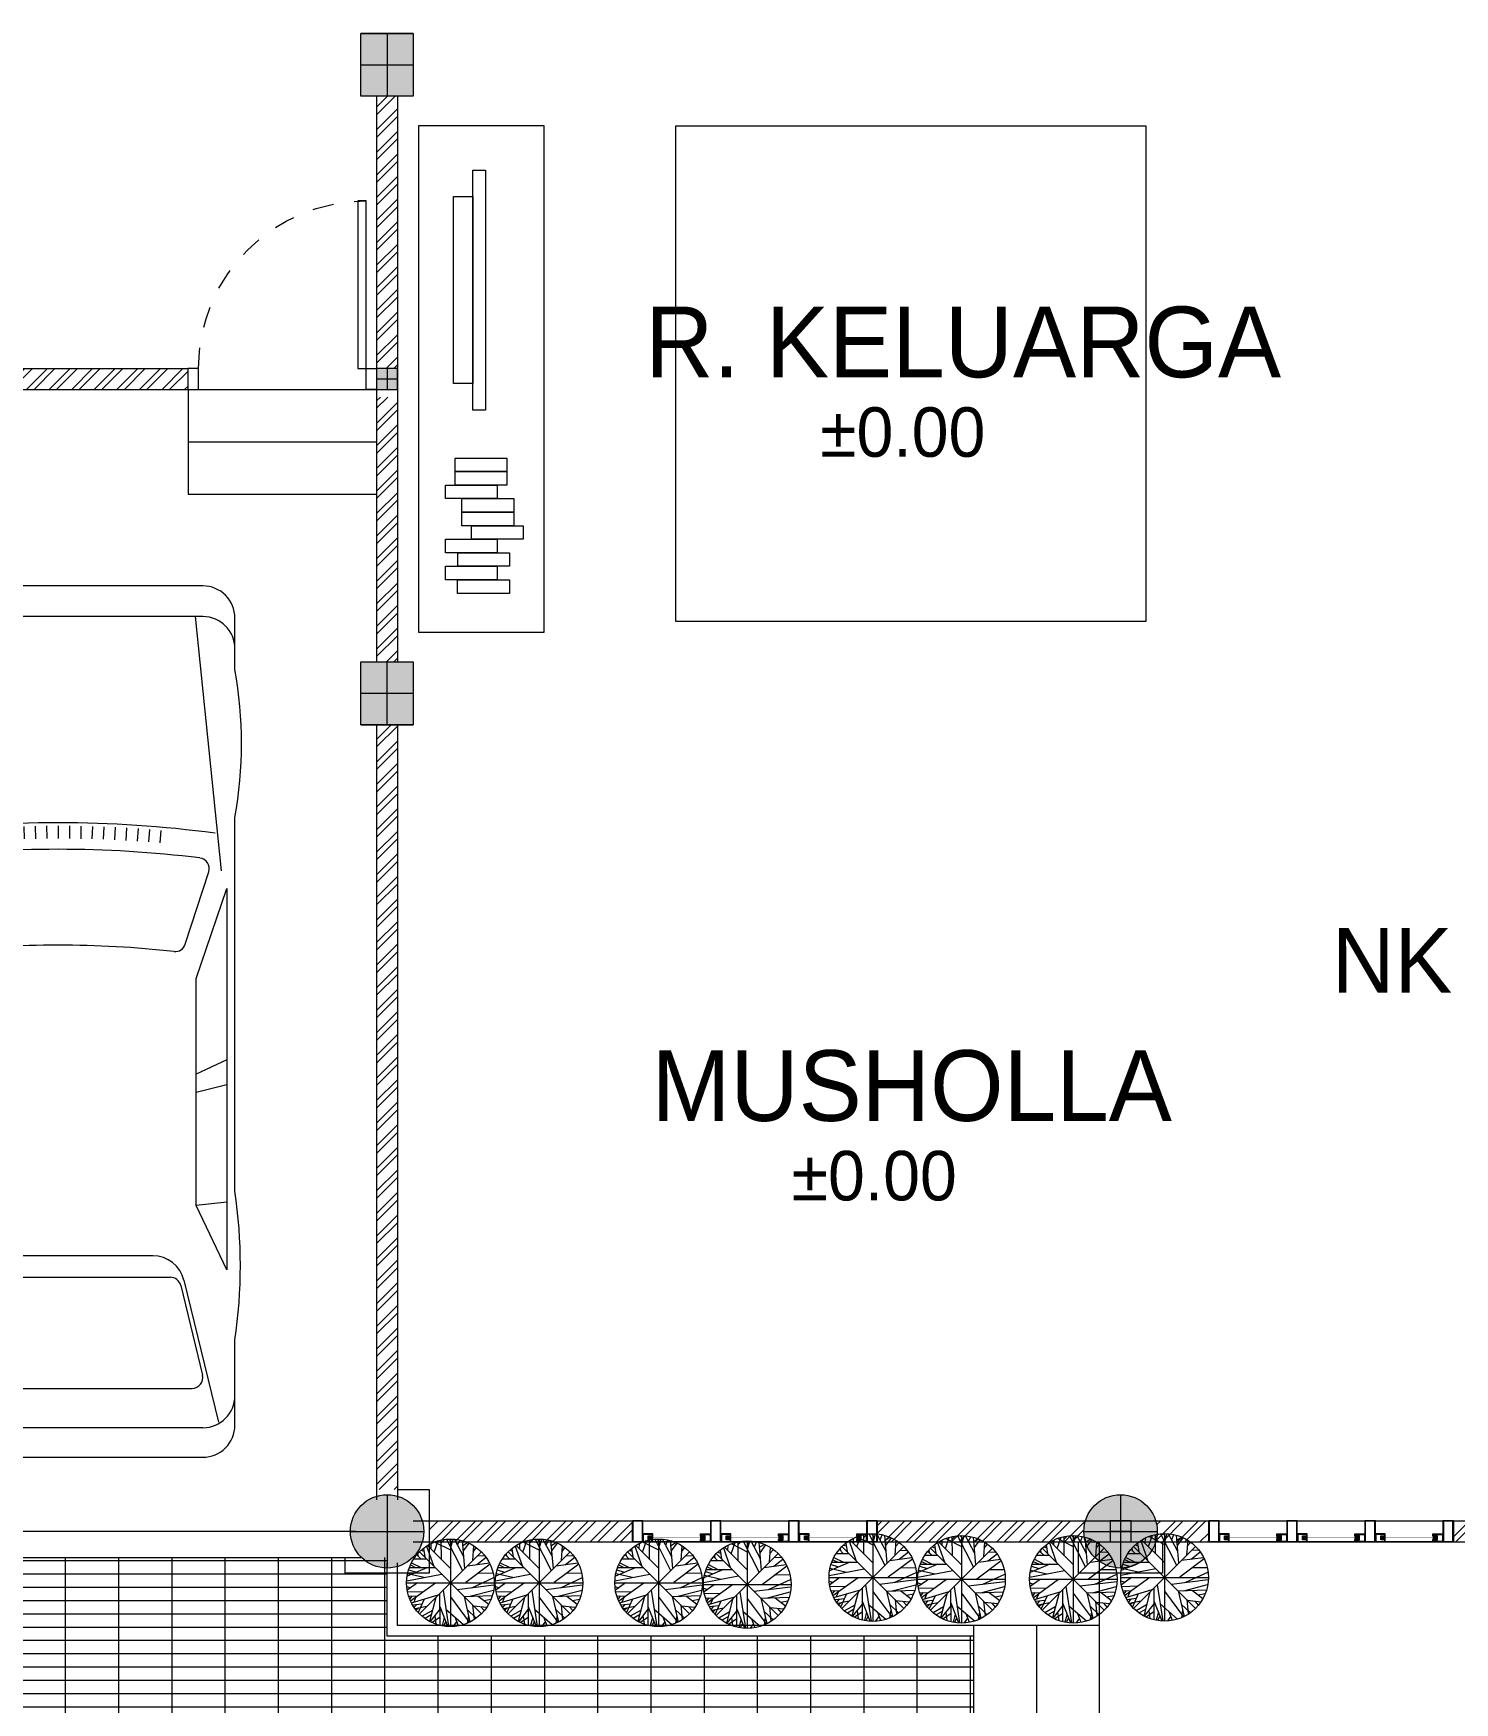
# Model space of a CAD drawing. Header units: millimetres. Extents: x -667 to -468, y -723 to -475.
# Drawn here: x -504.02 to -497.24, y -679.62 to -671.65 of the extents above; entities that cross this region are included whole.
import ezdxf

# ---------------------------------------------------------------- set-up
doc = ezdxf.new("R2010")
doc.units = ezdxf.units.MM
doc.linetypes.add('HIDDEN', pattern=[0.375, 0.25, -0.125])
doc.layers.get('0').update_dxf_attribs({"lineweight": 9})
for name, color, linetype, lineweight in [('BLOCK', 231, 'Continuous', 5), ('COLUMN', 11, 'Continuous', 9), ('dinding', 36, 'Continuous', 9), ('DOOR', 6, 'Continuous', 5), ('Furniture', 172, 'Continuous', 0), ('HIDDEN', 9, 'HIDDEN', 5), ('NOTASI', 250, 'Continuous', 5), ('pintu', 6, 'Continuous', 5), ('TEXT', 26, 'Continuous', 5)]:
    doc.layers.add(name, color=color, linetype=linetype, lineweight=lineweight)
doc.layers.add('LANDSCAPE', color=7, linetype='Continuous', lineweight=9, true_color=0x002409)
doc.styles.get("Standard").update_dxf_attribs({"font": 'arial.ttf'})
pattern_1 = [(45, (150.81226, -159.11501), (-0.053881537, 0.053881537), []), (45, (150.84818, -159.11501), (-0.053881537, 0.053881537), [])]

# ---------------------------------------------------------------- blocks, each defined once
blk = doc.blocks.new('car')
for p, q in [((2705.1, 801.8), (890.7, 801.8)), ((890.7, 801.8), (1197.1, 656.6)), ((1212.9, 801.8), (1197.1, 656.6)), ((1770.9, 801.8), (1734.8, 656.6)), ((1889.4, 801.8), (1821.2, 656.6)), ((2276.5, 656.6), (2705.1, 801.8)), ((841.6, 598.5), (166.6, 762.3)), ((2439.9, 604.9), (2783.7, 716.4)), ((2788.9, 777.1), (3997.5, 653.1)), ((140.7, -688.4), (140.7, 688.4)), ((817.4, 575.1), (390.4, 678.7)), ((1197.1, 656.6), (2276.5, 656.6)), ((3997.5, -688.4), (3997.5, 688.4)), ((327.7, 629.4), (327.7, -637.3)), ((856.2, 525.8), (856.2, -533.7)), ((2980.9, 488.4), (2921.5, 483.2)), ((958.1, -450.4), (958.1, 450.4)), ((2985.4, 434.2), (2926, 429.6)), ((2989.3, 380), (2929.9, 376)), ((2992.7, 325.8), (2933.2, 322.4)), ((2995.6, 271.6), (2936.1, 268.7)), ((2998, 217.3), (2938.5, 215)), ((2999.8, 163), (2940.3, 161.2)), ((3001.2, 108.7), (2941.6, 107.5)), ((3001.9, 54.3), (2942.4, 53.8)), ((3002.2, 0), (2942.6, 0)), ((3001.9, -54.3), (2942.4, -53.8)), ((3001.2, -108.7), (2941.6, -107.5)), ((2998, -217.3), (2938.5, -215)), ((2999.8, -163), (2940.3, -161.2)), ((2995.6, -271.6), (2936.1, -268.7)), ((2989.3, -380), (2929.9, -376)), ((2992.7, -325.8), (2933.2, -322.4)), ((2985.4, -434.2), (2926, -429.6)), ((2980.9, -488.4), (2921.5, -483.2)), ((841.6, -598.5), (166.6, -762.3)), ((817.4, -583), (390.4, -686.6)), ((2439.9, -604.9), (2783.7, -716.4)), ((890.7, -801.8), (1197.1, -656.6)), ((1197.1, -656.6), (2276.5, -656.6)), ((1212.9, -801.8), (1197.1, -656.6)), ((1770.9, -801.8), (1734.8, -656.6)), ((1889.4, -801.8), (1821.2, -656.6)), ((2276.5, -656.6), (2705.1, -801.8)), ((2788.9, -777.1), (3997.5, -653.1)), ((2705.1, -801.8), (890.7, -801.8))]:
    blk.add_line(p, q)
blk.add_lwpolyline([(3745.4, 840.8, 0.089651), (3042.8, 840.8), (1264.8, 840.8, 0.073612), (557.9, 840.8), (152.4, 840.8, 0.414214), (0, 688.4), (0, -688.4, 0.414214), (152.4, -840.8), (557.9, -840.8, 0.073612), (1264.8, -840.8), (3042.8, -840.8, 0.089651), (3745.4, -840.8), (3991.1, -840.8, 0.414214), (4143.5, -688.4), (4143.5, 688.4, 0.414214), (3991.1, 840.8)], format="xyb", close=True)
for centre, radius, start, end in [((293.1, 688.4), 152.4, 90, 180), ((3845.1, 688.4), 152.4, 0, 90), ((2799.3, 668.1), 50.8, 6.99392, 107.96356), ((-2601.3, 0), 5618.6, 352.36945, 7.63055), ((378.5, 629.4), 50.8, 76.36171, 180), ((-2646.3, 0), 5537.3, 353.00608, 6.99392), ((805.4, 525.8), 50.8, 0, 76.36171), ((805.7, 450.4), 152.4, 0, 76.36171), ((2455.6, 556.6), 50.8, 107.96356, 186.22617), ((-2646.3, 0), 5081.4, 353.77383, 6.22617), ((805.7, -450.4), 152.4, 283.63829, 0), ((805.4, -533.7), 50.8, 283.63829, 0), ((2455.6, -556.6), 50.8, 173.77383, 252.03644), ((293.1, -688.4), 152.4, 180, 270), ((378.5, -637.3), 50.8, 180, 283.63829), ((2799.3, -668.1), 50.8, 252.03644, 353.00608), ((3845.1, -688.4), 152.4, 270, 0)]:
    blk.add_arc(centre, radius, start, end)
blk = doc.blocks.new('gde')
at = {"layer": 'Furniture'}
blk.add_lwpolyline([(-855.5099, -276.1369), (-856.1099, -276.1369), (-856.1099, -278.5545), (-855.5099, -278.5545), (-855.5099, -276.1369)], dxfattribs=at)
for points in [[(-855.8505, -276.3482), (-855.7905, -276.3482), (-855.7905, -277.4938), (-855.8505, -277.4938)], [(-855.9434, -277.3675), (-855.9434, -276.4744), (-855.8505, -276.4744), (-855.8505, -277.3675)], [(-855.9355, -277.7871), (-855.9355, -277.7225), (-855.6886, -277.7225), (-855.6886, -277.7871)], [(-855.9355, -277.8517), (-855.9355, -277.7871), (-855.6886, -277.7871), (-855.6886, -277.8517)], [(-855.9813, -277.9163), (-855.9813, -277.8517), (-855.7344, -277.8517), (-855.7344, -277.9163)], [(-855.9027, -277.9808), (-855.9027, -277.9163), (-855.6558, -277.9163), (-855.6558, -277.9808)], [(-855.9027, -278.0454), (-855.9027, -277.9808), (-855.6558, -277.9808), (-855.6558, -278.0454)], [(-855.8578, -278.11), (-855.8578, -278.0454), (-855.6109, -278.0454), (-855.6109, -278.11)], [(-855.9813, -278.1746), (-855.9813, -278.11), (-855.7344, -278.11), (-855.7344, -278.1746)], [(-855.9227, -278.2392), (-855.9227, -278.1746), (-855.6758, -278.1746), (-855.6758, -278.2392)], [(-855.9813, -278.3038), (-855.9813, -278.2392), (-855.7344, -278.2392), (-855.7344, -278.3038)], [(-855.9233, -278.3684), (-855.9233, -278.3038), (-855.6764, -278.3038), (-855.6764, -278.3684)]]:
    blk.add_lwpolyline(points, close=True, dxfattribs=at)
blk = doc.blocks.new('FFFF')
at = {"layer": 'NOTASI', "ltscale": 0.01}
h = blk.add_hatch(color=256, dxfattribs=at)
h.paths.add_polyline_path([(-508.3704, -250.991), (-508.4954, -250.991), (-508.4954, -251.141), (-508.3704, -251.141)])
h.paths.add_polyline_path([(-508.3704, -251.141), (-508.4954, -251.141), (-508.4954, -251.291), (-508.3704, -251.291)])
h.paths.add_polyline_path([(-508.4954, -251.141), (-508.6204, -251.141), (-508.6204, -251.291), (-508.4954, -251.291)])
h.paths.add_polyline_path([(-508.4954, -250.991), (-508.6204, -250.991), (-508.6204, -251.141), (-508.4954, -251.141)])
at = {"ltscale": 0.01}
for p, q in [((-508.3704, -250.991), (-508.6204, -250.991)), ((-508.4954, -250.991), (-508.4954, -251.291)), ((-508.6204, -251.141), (-508.3704, -251.141))]:
    blk.add_line(p, q, dxfattribs=at)
blk.add_lwpolyline([(-508.6204, -250.991), (-508.3704, -250.991), (-508.3704, -251.291), (-508.6204, -251.291)], close=True, dxfattribs=at)
blk = doc.blocks.new('32')
at = {"layer": 'NOTASI'}
h = blk.add_hatch(color=256, dxfattribs=at)
h.paths.add_polyline_path([(2106.8221, 191.4695), (2106.7721, 191.4695), (2106.7721, 191.4195), (2106.8221, 191.4195)])
h.paths.add_polyline_path([(2106.8721, 191.4695), (2106.8221, 191.4695), (2106.8221, 191.4195), (2106.8721, 191.4195)])
h.paths.add_polyline_path([(2106.8721, 191.4195), (2106.8221, 191.4195), (2106.8221, 191.3695), (2106.8721, 191.3695)])
h.paths.add_polyline_path([(2106.8221, 191.4195), (2106.7721, 191.4195), (2106.7721, 191.3695), (2106.8221, 191.3695)])
at = {"layer": 'BLOCK'}
for p, q in [((2106.8221, 191.4695), (2106.8221, 191.3695)), ((2106.7721, 191.4195), (2106.8721, 191.4195))]:
    blk.add_line(p, q, dxfattribs=at)
blk.add_lwpolyline([(2106.8721, 191.4695), (2106.7721, 191.4695), (2106.7721, 191.3695), (2106.8721, 191.3695)], close=True, dxfattribs=at)
blk = doc.blocks.new('*U583')
for points in [[(81023.4, 24533.4), (81023.4, 25333.4), (81063.4, 25333.4), (81063.4, 24533.4)], [(81023.4, 24533.4), (80973.4, 24533.4), (80973.4, 24433.4), (81023.4, 24433.4)], [(81873.4, 24433.4), (81823.4, 24433.4), (81823.4, 24533.4), (81873.4, 24533.4)]]:
    blk.add_lwpolyline(points, close=True)
at = {"layer": 'HIDDEN'}
blk.add_arc((81023.4, 24533.4), 800, 0, 90, dxfattribs=at)
blk = doc.blocks.new('Tree - deciduous plan')
for p, q in [((-37.0107, 47.0408), (-35.25, 35.5298)), ((-32.6092, 50.4264), (-23.2782, 23.5674)), ((-31.2008, 51.1035), (-0.2149, 20.1818)), ((-26.4472, 46.5894), (-26.2712, 53.8116)), ((-22.0458, 42.0753), (-16.5881, 57.6486)), ((-21.1656, 55.8436), (-0.0388, 45.0094)), ((-12.5388, 54.9406), (-7.9613, 59.4546)), ((-12.3627, 32.1443), (-12.5388, 58.7776)), ((-5.3205, 59.6806), (16.5105, 16.7963)), ((2.426, 54.9406), (-1.4472, 59.9056)), ((0, 59.9996), (0, -60)), ((0.4894, 48.6208), (3.6584, 59.6806)), ((18.2711, 35.5298), (5.419, 59.6806)), ((9.8203, 51.5549), (12.8133, 58.5516)), ((19.6795, 19.5047), (16.3344, 57.6486)), ((17.0387, 51.1035), (23.2006, 55.1666)), ((17.7429, 43.6552), (25.4894, 54.2636)), ((31.6513, 50.8778), (30.2429, 30.5643)), ((31.1232, 42.5267), (35.8767, 48.1693)), ((-54.7923, 24.4702), (-47.75, 21.0847)), ((-53.2078, 27.4044), (-40.1797, 20.859)), ((-49.8627, 32.8214), (-32.7853, 32.8214)), ((-45.8134, 38.2383), (-40.5318, 33.0471)), ((-43.8768, 36.4326), (-44.405, 40.2696)), ((42, 42), (-42, -42)), ((42, -42), (-42, 42)), ((-40.1797, 44.558), (-36.4825, 43.2038)), ((54.3626, 25.3731), (20.9119, 0.3198)), ((23.3767, 23.3417), (53.3063, 27.4044)), ((36.2288, 25.1474), (48.9049, 35.0784)), ((37.1091, 37.1098), (46.6161, 37.5612)), ((-59.7219, 2.8025), (-12.0106, 12.0565)), ((-32.2571, 20.6333), (-59.1937, 9.348)), ((-58.6656, 12.7336), (-35.9543, 7.5424)), ((-57.081, 17.9248), (-47.0458, 14.7649)), ((-56.0247, 20.859), (-20.8134, 20.859)), ((-54.6162, -24.7335), (-20.2853, 0.0941)), ((29.3626, -6.6771), (59.4682, 7.091)), ((38.5175, 13.4107), (58.2359, 13.6364)), ((-60, 0), (60, 0)), ((-59.7219, -4.8714), (-54.2641, -6.6771)), ((-45.2853, -0.1316), (-59.0177, -10.0627)), ((-58.4895, -12.3197), (-36.4825, -11.6426)), ((-57.081, -18.4138), (-45.2853, -17.9624)), ((-52.6797, -18.188), (-55.4966, -22.0251)), ((-53.2078, -27.442), (-16.7641, -16.6081)), ((-47.2219, -19.3166), (-50.2148, -26.3135)), ((-35.9543, -22.4765), (-44.0529, -40.5329)), ((-19.9331, -20.2194), (-28.5599, -52.721)), ((-14.8275, -15.0282), (-14.6515, -57.6865)), ((-10.074, -10.0627), (-2.5036, -59.7178)), ((-0.0388, -19.0909), (25.8415, -53.8495)), ((9.2922, -9.1598), (59.6443, -2.8401)), ((18.6232, -18.6394), (26.7218, -53.3981)), ((18.7992, -18.6394), (57.3556, -17.2853)), ((26.3697, -18.4138), (58.9401, -9.8369)), ((38.1654, -18.188), (52.426, -29.0219)), ((45.9119, -24.0564), (55.595, -22.2508)), ((-38.9472, -29.0219), (-51.4472, -30.6018)), ((-46.5177, -30.1504), (-49.5106, -33.536)), ((-32.4331, -32.4075), (-48.1021, -35.5674)), ((-43.7008, -34.6645), (-46.6937, -37.373)), ((-24.6867, -37.8244), (-38.7712, -45.7241)), ((-26.2712, -43.9185), (-34.7219, -48.6583)), ((-14.6515, -36.2445), (-27.6797, -52.9467)), ((-21.5177, -45.4984), (-19.9331, -56.1065)), ((-14.6515, -32.1818), (-3.912, -59.4922)), ((-6.2008, -36.2445), (17.919, -57.0094)), ((22.8485, -36.4702), (35.3485, -48.4326)), ((24.7852, -44.8213), (23.0246, -54.978)), ((30.419, -30.1504), (32.3556, -50.0125)), ((31.4753, -31.279), (49.6091, -33.3103)), ((41.5105, -32.6332), (46.088, -38.0501)), ((-14.6515, -47.3041), (-25.0388, -54.3009)), ((-8.4895, -47.5298), (-11.4825, -58.5893)), ((-6.3768, -52.721), (-9.3698, -58.815)), ((8.4119, -53.1724), (3.8344, -59.4922)), ((5.9471, -46.6269), (10.5246, -58.5893))]:
    blk.add_line(p, q)
blk.add_circle((0, 0), 60)
blk = doc.blocks.new('kolommm bulat')
at = {"layer": 'NOTASI'}
h = blk.add_hatch(color=256, dxfattribs=at)
h.paths.add_polyline_path([(-808.9141, -494.9305), (-808.9141, -495.1055), (-808.7391, -495.1055, 0.414214)])
h.paths.add_polyline_path([(-808.9141, -494.9305, 0.414214), (-809.0891, -495.1055), (-808.9141, -495.1055)])
h.paths.add_polyline_path([(-808.9141, -495.1055), (-809.0891, -495.1055, 0.414214), (-808.9141, -495.2805)])
h.paths.add_polyline_path([(-808.7391, -495.1055), (-808.9141, -495.1055), (-808.9141, -495.2805, 0.414214)])
for p, q in [((-808.9141, -494.9305), (-808.9141, -495.2805)), ((-809.0891, -495.1055), (-808.7391, -495.1055))]:
    blk.add_line(p, q)
blk.add_circle((-808.9141, -495.1055), 0.175)
blk = doc.blocks.new('VBV')
h = blk.add_hatch()
h.set_pattern_fill('ANSI31', color=30, scale=0.02, angle=-180, style=0)
h.set_pattern_definition([(45, (-1846.064447, -2578.5427676), (-0.0017677669529, 0.0017677669529), [])])
h.paths.add_polyline_path([(-651.2903, -519.7223), (-651.2883, -519.7223, -0.354282), (-651.2863, -519.7193), (-651.3063, -519.7193), (-651.3063, -519.7273), (-651.2903, -519.7273)])
h.paths.add_polyline_path([(-651.3063, -519.7113), (-651.3063, -519.7193), (-651.2863, -519.7193, -0.354282), (-651.2883, -519.7163), (-651.2903, -519.7163), (-651.2903, -519.7113)])
h = blk.add_hatch()
h.set_pattern_fill('ANSI31', color=30, scale=0.02, angle=-180, style=0)
h.set_pattern_definition([(135, (543.7193513, -2578.5427676), (0.0017677669529, 0.0017677669529), [])])
h.paths.add_polyline_path([(-651.0548, -519.7223), (-651.0568, -519.7223, 0.354282), (-651.0588, -519.7193), (-651.0388, -519.7193), (-651.0388, -519.7273), (-651.0548, -519.7273)])
h.paths.add_polyline_path([(-651.0388, -519.7113), (-651.0388, -519.7193), (-651.0588, -519.7193, 0.354282), (-651.0568, -519.7163), (-651.0548, -519.7163), (-651.0548, -519.7113)])
h = blk.add_hatch()
h.set_pattern_fill('ANSI31', color=30, scale=0.02, angle=-180, style=0)
h.set_pattern_definition([(45, (-1845.6919134, -2578.5427676), (-0.0017677669529, 0.0017677669529), [])])
h.paths.add_polyline_path([(-650.9178, -519.7223), (-650.9158, -519.7223, -0.354282), (-650.9138, -519.7193), (-650.9338, -519.7193), (-650.9338, -519.7273), (-650.9178, -519.7273)])
h.paths.add_polyline_path([(-650.9338, -519.7113), (-650.9338, -519.7193), (-650.9138, -519.7193, -0.354282), (-650.9158, -519.7163), (-650.9178, -519.7163), (-650.9178, -519.7113)])
h = blk.add_hatch()
h.set_pattern_fill('ANSI31', color=30, scale=0.02, angle=-180, style=0)
h.set_pattern_definition([(135, (544.0918849, -2578.5427676), (0.0017677669529, 0.0017677669529), [])])
h.paths.add_polyline_path([(-650.6822, -519.7223), (-650.6842, -519.7223, 0.354282), (-650.6862, -519.7193), (-650.6662, -519.7193), (-650.6662, -519.7273), (-650.6822, -519.7273)])
h.paths.add_polyline_path([(-650.6662, -519.7113), (-650.6662, -519.7193), (-650.6862, -519.7193, 0.354282), (-650.6842, -519.7163), (-650.6822, -519.7163), (-650.6822, -519.7113)])
h = blk.add_hatch()
h.set_pattern_fill('ANSI31', color=30, scale=0.02, angle=-180, style=0)
h.set_pattern_definition([(45, (-1845.31938, -2578.5427676), (-0.0017677669529, 0.0017677669529), [])])
h.paths.add_polyline_path([(-650.5452, -519.7223), (-650.5432, -519.7223, -0.354282), (-650.5412, -519.7193), (-650.5612, -519.7193), (-650.5612, -519.7273), (-650.5452, -519.7273)])
h.paths.add_polyline_path([(-650.5612, -519.7113), (-650.5612, -519.7193), (-650.5412, -519.7193, -0.354282), (-650.5432, -519.7163), (-650.5452, -519.7163), (-650.5452, -519.7113)])
h = blk.add_hatch()
h.set_pattern_fill('ANSI31', color=30, scale=0.02, angle=-180, style=0)
h.set_pattern_definition([(135, (544.4644184, -2578.5427676), (0.0017677669529, 0.0017677669529), [])])
h.paths.add_polyline_path([(-650.3097, -519.7223), (-650.3117, -519.7223, 0.354282), (-650.3137, -519.7193), (-650.2937, -519.7193), (-650.2937, -519.7273), (-650.3097, -519.7273)])
h.paths.add_polyline_path([(-650.2937, -519.7113), (-650.2937, -519.7193), (-650.3137, -519.7193, 0.354282), (-650.3117, -519.7163), (-650.3097, -519.7163), (-650.3097, -519.7113)])
for points in [[(-651.3338, -519.6381), (-651.3838, -519.6381), (-651.3838, -519.7381), (-651.3338, -519.7381)], [(-651.3838, -519.6381), (-650.2162, -519.6381), (-650.2162, -519.7381), (-651.3838, -519.7381)], [(-651.3358, -519.6401), (-651.3818, -519.6401), (-651.3818, -519.7361), (-651.3358, -519.7361)], [(-651.3083, -519.7093), (-651.2883, -519.7093), (-651.2883, -519.7026), (-651.3318, -519.7026), (-651.3318, -519.7361), (-651.2883, -519.7361), (-651.2883, -519.7293), (-651.3083, -519.7293)], [(-651.0368, -519.7093), (-651.0568, -519.7093), (-651.0568, -519.7026), (-651.0133, -519.7026), (-651.0133, -519.7361), (-651.0568, -519.7361), (-651.0568, -519.7293), (-651.0368, -519.7293)], [(-650.9613, -519.6381), (-651.0113, -519.6381), (-651.0113, -519.7381), (-650.9613, -519.7381)], [(-650.9633, -519.6401), (-651.0093, -519.6401), (-651.0093, -519.7361), (-650.9633, -519.7361)], [(-650.9358, -519.7093), (-650.9158, -519.7093), (-650.9158, -519.7026), (-650.9593, -519.7026), (-650.9593, -519.7361), (-650.9158, -519.7361), (-650.9158, -519.7293), (-650.9358, -519.7293)], [(-650.6642, -519.7093), (-650.6842, -519.7093), (-650.6842, -519.7026), (-650.6407, -519.7026), (-650.6407, -519.7361), (-650.6842, -519.7361), (-650.6842, -519.7293), (-650.6642, -519.7293)], [(-650.5887, -519.6381), (-650.6387, -519.6381), (-650.6387, -519.7381), (-650.5887, -519.7381)], [(-650.5907, -519.6401), (-650.6367, -519.6401), (-650.6367, -519.7361), (-650.5907, -519.7361)], [(-650.5632, -519.7093), (-650.5432, -519.7093), (-650.5432, -519.7026), (-650.5867, -519.7026), (-650.5867, -519.7361), (-650.5432, -519.7361), (-650.5432, -519.7293), (-650.5632, -519.7293)], [(-650.2917, -519.7093), (-650.3117, -519.7093), (-650.3117, -519.7026), (-650.2682, -519.7026), (-650.2682, -519.7361), (-650.3117, -519.7361), (-650.3117, -519.7293), (-650.2917, -519.7293)], [(-650.2162, -519.6381), (-650.2662, -519.6381), (-650.2662, -519.7381), (-650.2162, -519.7381)], [(-650.2182, -519.6401), (-650.2642, -519.6401), (-650.2642, -519.7361), (-650.2182, -519.7361)]]:
    blk.add_lwpolyline(points, close=True)
for points in [[(-651.2883, -519.7133), (-651.2883, -519.7113), (-651.2883, -519.7163), (-651.2883, -519.7113), (-651.2863, -519.7113), (-651.2863, -519.7006), (-651.3338, -519.7006), (-651.3338, -519.7381), (-651.2863, -519.7381), (-651.2863, -519.7273), (-651.2883, -519.7273), (-651.2883, -519.7223), (-651.2883, -519.7273)], [(-651.2883, -519.7223), (-651.2903, -519.7223), (-651.2903, -519.7273), (-651.3063, -519.7273), (-651.3063, -519.7113), (-651.2903, -519.7113), (-651.2903, -519.7163), (-651.2883, -519.7163)], [(-651.0568, -519.7133), (-651.0568, -519.7113), (-651.0568, -519.7163), (-651.0568, -519.7113), (-651.0588, -519.7113), (-651.0588, -519.7006), (-651.0113, -519.7006), (-651.0113, -519.7381), (-651.0588, -519.7381), (-651.0588, -519.7273), (-651.0568, -519.7273), (-651.0568, -519.7223), (-651.0568, -519.7273)], [(-651.0568, -519.7223), (-651.0548, -519.7223), (-651.0548, -519.7273), (-651.0388, -519.7273), (-651.0388, -519.7113), (-651.0548, -519.7113), (-651.0548, -519.7163), (-651.0568, -519.7163)], [(-650.9158, -519.7133), (-650.9158, -519.7113), (-650.9158, -519.7163), (-650.9158, -519.7113), (-650.9138, -519.7113), (-650.9138, -519.7006), (-650.9613, -519.7006), (-650.9613, -519.7381), (-650.9138, -519.7381), (-650.9138, -519.7273), (-650.9158, -519.7273), (-650.9158, -519.7223), (-650.9158, -519.7273)], [(-650.9158, -519.7223), (-650.9178, -519.7223), (-650.9178, -519.7273), (-650.9338, -519.7273), (-650.9338, -519.7113), (-650.9178, -519.7113), (-650.9178, -519.7163), (-650.9158, -519.7163)], [(-650.6842, -519.7133), (-650.6842, -519.7113), (-650.6842, -519.7163), (-650.6842, -519.7113), (-650.6862, -519.7113), (-650.6862, -519.7006), (-650.6387, -519.7006), (-650.6387, -519.7381), (-650.6862, -519.7381), (-650.6862, -519.7273), (-650.6842, -519.7273), (-650.6842, -519.7223), (-650.6842, -519.7273)], [(-650.6842, -519.7223), (-650.6822, -519.7223), (-650.6822, -519.7273), (-650.6662, -519.7273), (-650.6662, -519.7113), (-650.6822, -519.7113), (-650.6822, -519.7163), (-650.6842, -519.7163)], [(-650.5432, -519.7133), (-650.5432, -519.7113), (-650.5432, -519.7163), (-650.5432, -519.7113), (-650.5412, -519.7113), (-650.5412, -519.7006), (-650.5887, -519.7006), (-650.5887, -519.7381), (-650.5412, -519.7381), (-650.5412, -519.7273), (-650.5432, -519.7273), (-650.5432, -519.7223), (-650.5432, -519.7273)], [(-650.5432, -519.7223), (-650.5452, -519.7223), (-650.5452, -519.7273), (-650.5612, -519.7273), (-650.5612, -519.7113), (-650.5452, -519.7113), (-650.5452, -519.7163), (-650.5432, -519.7163)], [(-650.3117, -519.7133), (-650.3117, -519.7113), (-650.3117, -519.7163), (-650.3117, -519.7113), (-650.3137, -519.7113), (-650.3137, -519.7006), (-650.2662, -519.7006), (-650.2662, -519.7381), (-650.3137, -519.7381), (-650.3137, -519.7273), (-650.3117, -519.7273), (-650.3117, -519.7223), (-650.3117, -519.7273)], [(-650.3117, -519.7223), (-650.3097, -519.7223), (-650.3097, -519.7273), (-650.2937, -519.7273), (-650.2937, -519.7113), (-650.3097, -519.7113), (-650.3097, -519.7163), (-650.3117, -519.7163)]]:
    blk.add_lwpolyline(points)
at = {"color": 20, "const_width": 0.002}
for points in [[(-651.0548, -519.7193), (-651.2903, -519.7193)], [(-650.6822, -519.7193), (-650.9178, -519.7193)], [(-650.3097, -519.7193), (-650.5452, -519.7193)]]:
    blk.add_lwpolyline(points, dxfattribs=at)
for centre, start, end in [((-651.2855, -519.7166), 174.67337, 252.70675), ((-651.2855, -519.7221), 107.29325, 185.32663), ((-651.0596, -519.7166), 287.29325, 5.32663), ((-651.0596, -519.7221), 354.67337, 72.70675), ((-650.9129, -519.7166), 174.67337, 252.70675), ((-650.9129, -519.7221), 107.29325, 185.32663), ((-650.6871, -519.7166), 287.29325, 5.32663), ((-650.6871, -519.7221), 354.67337, 72.70675), ((-650.5404, -519.7166), 174.67337, 252.70675), ((-650.5404, -519.7221), 107.29325, 185.32663), ((-650.3146, -519.7166), 287.29325, 5.32663), ((-650.3146, -519.7221), 354.67337, 72.70675)]:
    blk.add_arc(centre, 0.00286, start, end)

msp = doc.modelspace()

# ---------------------------------------------------------------- hatches: boundary and pattern name
at = {"layer": 'NOTASI'}
h = msp.add_hatch(dxfattribs=at)
h.set_pattern_fill('ANSI32', color=256, scale=0.008, style=0)
h.set_pattern_definition(pattern_1)
h.paths.add_polyline_path([(-502.286, -673.3888), (-502.386, -673.3888), (-502.386, -674.6531), (-502.286, -674.6531)])
h.paths.add_polyline_path([(-502.286, -671.9531), (-502.386, -671.9531), (-502.386, -673.2531), (-502.286, -673.2531)])
h.paths.add_polyline_path([(-503.286, -673.2531), (-505.286, -673.2531), (-505.286, -673.3531), (-503.286, -673.3531)])
h = msp.add_hatch(dxfattribs=at)
h.set_pattern_fill('ANSI32', color=256, scale=0.008, style=0)
h.set_pattern_definition(pattern_1)
h.paths.add_polyline_path([(-501.1653, -678.7531), (-502.136, -678.7531), (-502.136, -678.8531), (-501.1653, -678.8531)])
h.paths.add_polyline_path([(-502.286, -674.9531), (-502.386, -674.9531), (-502.386, -678.6031), (-502.286, -678.6031)])
h = msp.add_hatch(dxfattribs=at)
h.set_pattern_fill('ANSI32', color=256, scale=0.008, style=0)
h.set_pattern_definition(pattern_1)
h.paths.add_polyline_path([(-496.711, -678.9256, -0.164525), (-496.811, -678.9763), (-496.811, -679.2531), (-496.711, -679.2531)])
h.paths.add_polyline_path([(-497.0037, -678.7531), (-497.2477, -678.7531), (-497.2477, -678.8531), (-497.0037, -678.8531, -0.072565), (-497.011, -678.8031, -0.072565)])
h.paths.add_polyline_path([(-498.4153, -678.7531), (-498.6683, -678.7531, -0.072565), (-498.661, -678.8031, -0.072565), (-498.6683, -678.8531), (-498.4153, -678.8531)])
h.paths.add_polyline_path([(-499.011, -678.8031, -0.072565), (-499.0037, -678.7531), (-499.1888, -678.7531), (-499.1888, -678.8531), (-499.0037, -678.8531, -0.072565)])
h.paths.add_polyline_path([(-499.1888, -678.7531), (-499.9977, -678.7531), (-499.9977, -678.8531), (-499.1888, -678.8531)])
at = {"layer": 'NOTASI', "ltscale": 0.01}
h = msp.add_hatch(dxfattribs=at)
h.set_pattern_fill('GRATE', color=256, scale=0.08, style=0)
h.set_pattern_definition([(0, (353.887845, -245.68182), (0, 0.0635), []), (90, (353.88784, -245.68182), (-0.254, 2e-17), [])])
edge = h.paths.add_edge_path(flags=16)
edge.add_arc((-506.6465, -680.4267), 0.153, 90, 180)
edge.add_line((-506.7995, -680.4267), (-506.7995, -680.5267))
edge.add_arc((-504.8486, -680.8794), 1.9825, 169.75415, 190.24585)
edge.add_line((-506.7995, -681.232), (-506.7995, -683.0165))
edge.add_arc((-504.4027, -683.3713), 2.4228, 171.57992, 188.42008)
edge.add_line((-506.7995, -683.7261), (-506.7995, -683.9919))
edge.add_arc((-506.6465, -683.9919), 0.153, 180, 270)
edge.add_line((-506.6465, -684.1449), (-505.2645, -684.1449))
edge.add_arc((-505.2645, -683.9919), 0.153, 270, 360)
edge.add_line((-505.1116, -683.9919), (-505.1116, -683.7261))
edge.add_arc((-507.5083, -683.3713), 2.4228, 351.57992, 368.42008)
edge.add_line((-505.1116, -683.0165), (-505.1116, -681.232))
edge.add_arc((-507.0624, -680.8794), 1.9825, 349.75415, 370.24585)
edge.add_line((-505.1116, -680.5267), (-505.1116, -680.4267))
edge.add_arc((-505.2645, -680.4267), 0.153, 0, 90)
edge.add_line((-505.2645, -680.2737), (-506.6465, -680.2737))
edge = h.paths.add_edge_path(flags=16)
edge.add_arc((-505.2645, -680.4267), 0.153, 0, 90)
edge.add_line((-505.2645, -680.2737), (-506.6465, -680.2737))
edge.add_arc((-506.6465, -680.4267), 0.153, 90, 180)
edge.add_line((-506.7995, -680.4267), (-506.7995, -680.2801))
edge.add_arc((-506.6465, -680.2801), 0.153, 90, 180, ccw=False)
edge.add_line((-506.6465, -680.1271), (-505.2645, -680.1271))
edge.add_arc((-505.2645, -680.2801), 0.153, 0, 90, ccw=False)
edge.add_line((-505.1116, -680.2801), (-505.1116, -680.4267))
edge = h.paths.add_edge_path(flags=16)
edge.add_arc((-505.2645, -684.1331), 0.153, 270, 360)
edge.add_line((-505.1116, -684.1331), (-505.1116, -683.9919))
edge.add_arc((-505.2645, -683.9919), 0.153, -90, 0, ccw=False)
edge.add_line((-505.2645, -684.1449), (-506.6465, -684.1449))
edge.add_arc((-506.6465, -683.9919), 0.153, 180, 270, ccw=False)
edge.add_line((-506.7995, -683.9919), (-506.7995, -684.1331))
edge.add_arc((-506.6465, -684.1331), 0.153, 180, 270)
edge.add_line((-506.6465, -684.2861), (-505.2645, -684.2861))
h.paths.add_polyline_path([(-499.536, -680.8531), (-499.536, -679.3031), (-502.336, -679.3031), (-502.336, -678.9281), (-507.336, -678.9281), (-507.336, -684.8031), (-502.336, -684.8031), (-502.336, -680.8531)])

# ---------------------------------------------------------------- linework, layer by layer
for points in [[(-502.286, -678.6031), (-502.136, -678.6031), (-502.136, -679.0031), (-502.536, -679.0031), (-502.536, -678.9281)], [(-498.636, -678.8531), (-498.636, -679.0031), (-499.036, -679.0031), (-499.036, -678.8531)]]:
    msp.add_lwpolyline(points)
at = {"layer": 'dinding'}
for p, q in [((-502.386, -671.9531), (-502.386, -674.6531)), ((-502.286, -671.9531), (-502.286, -674.6531)), ((-505.286, -673.2531), (-503.286, -673.2531)), ((-505.286, -673.3531), (-503.286, -673.3531)), ((-503.286, -673.3531), (-503.286, -673.8531)), ((-503.236, -673.3531), (-502.386, -673.3531)), ((-503.286, -673.6031), (-502.386, -673.6031)), ((-503.286, -673.8531), (-502.386, -673.8531)), ((-502.386, -674.9531), (-502.386, -678.6531)), ((-502.286, -674.9531), (-502.286, -678.6531)), ((-502.211, -678.7531), (-496.961, -678.7531)), ((-502.211, -678.8531), (-496.961, -678.8531))]:
    msp.add_line(p, q, dxfattribs=at)
at = {"layer": 'dinding', "ltscale": 0.01}
for p, q in [((-498.936, -680.9031), (-498.936, -678.8531)), ((-507.211, -678.9281), (-502.461, -678.9281)), ((-499.536, -680.9031), (-499.536, -679.2531)), ((-499.236, -680.9031), (-499.236, -679.2531))]:
    msp.add_line(p, q, dxfattribs=at)
at = {"layer": 'dinding'}
msp.add_lwpolyline([(-502.486, -678.8031), (-506.686, -678.8031, -0.289656), (-507.186, -678.1894, -0.355782)], format="xyb", dxfattribs=at)
at = {"layer": 'dinding', "ltscale": 0.01}
for points in [[(-499.536, -679.3031), (-502.336, -679.3031), (-502.336, -678.9531)], [(-498.936, -679.2531), (-502.286, -679.2531), (-502.286, -678.9531)]]:
    msp.add_lwpolyline(points, dxfattribs=at)
at = {"layer": 'Furniture', "ltscale": 0.6}
msp.add_lwpolyline([(-500.9595, -674.4585), (-498.7141, -674.4585), (-498.7141, -672.096), (-500.9595, -672.096)], close=True, dxfattribs=at)

# ---------------------------------------------------------------- block references
at = {"layer": 'COLUMN'}
for name, p in [('FFFF', (6.1594, -420.6621)), ('kolommm bulat', (306.5781, -183.6976)), ('kolommm bulat', (310.0781, -183.6976))]:
    msp.add_blockref(name, p, dxfattribs=at)
for name, p, rotation in [('32', (-693.7555, 1433.519), 270), ('FFFF', (-1010.8315, -925.9441), 180), ('32', (-690.2555, 1428.019), 270)]:
    msp.add_blockref(name, p, dxfattribs=dict(at, rotation=rotation))
at = {"layer": 'dinding'}
msp.add_blockref('gde', (353.9238, -395.9574), dxfattribs=at)
at = {"layer": 'DOOR', "xscale": -0.0009999999999763531, "yscale": 0.0009999999999763531, "zscale": 0.0009999999999763531}
msp.add_blockref('*U583', (-421.4127, -697.7865), dxfattribs=at)
at = {"layer": 'Furniture', "lineweight": 20, "xscale": 0.00100372439036608, "yscale": 0.00100372439036608, "zscale": 0.00100372439036608, "rotation": 90}
msp.add_blockref('car', (-503.906, -678.4494), dxfattribs=at)
at = {"layer": 'LANDSCAPE', "xscale": 0.003485633090359361, "yscale": 0.003485633090359361, "zscale": 0.003485633090359361}
for p in [(-500.0181, -679.0235), (-499.5953, -679.0319), (-499.0616, -679.0319), (-498.6261, -679.0227), (-502.0338, -679.0488), (-501.611, -679.0488), (-501.0404, -679.0488), (-500.6176, -679.0573)]:
    msp.add_blockref('Tree - deciduous plan', p, dxfattribs=at)
at = {"layer": 'pintu'}
for p in [(150.2185, -159.115), (152.9685, -159.115)]:
    msp.add_blockref('VBV', p, dxfattribs=at)

# ---------------------------------------------------------------- texts
at = {"layer": 'TEXT', "char_height": 0.3375, "width": 3.165478, "attachment_point": 1}
for s, insert in [('{\\fAvantGarde Bk BT|b0|i0|c0|p34;R. KELUARGA}', (-501.1047, -672.9572)), ('{\\fAvantGarde Bk BT|b0|i0|c0|p34;MUSHOLLA}', (-501.074, -676.5067))]:
    msp.add_mtext(s, dxfattribs=dict(at, insert=insert))
at = {"layer": 'TEXT', "lineweight": 9, "attachment_point": 5}
for s, insert, char_height in [('{\\fIrisUPC|b0|i0|c0|p34;%%P0.00}', (-499.8753, -673.5576), 0.236139), ('{\\fAvantGarde Bk BT|b0|i0|c0|p34;NK}', (-497.54, -676.078), 0.309173), ('{\\fIrisUPC|b0|i0|c0|p34;%%P0.00}', (-500.0114, -677.107), 0.236139)]:
    msp.add_mtext(s, dxfattribs=dict(at, insert=insert, char_height=char_height))

doc.saveas('drawing.dxf')
